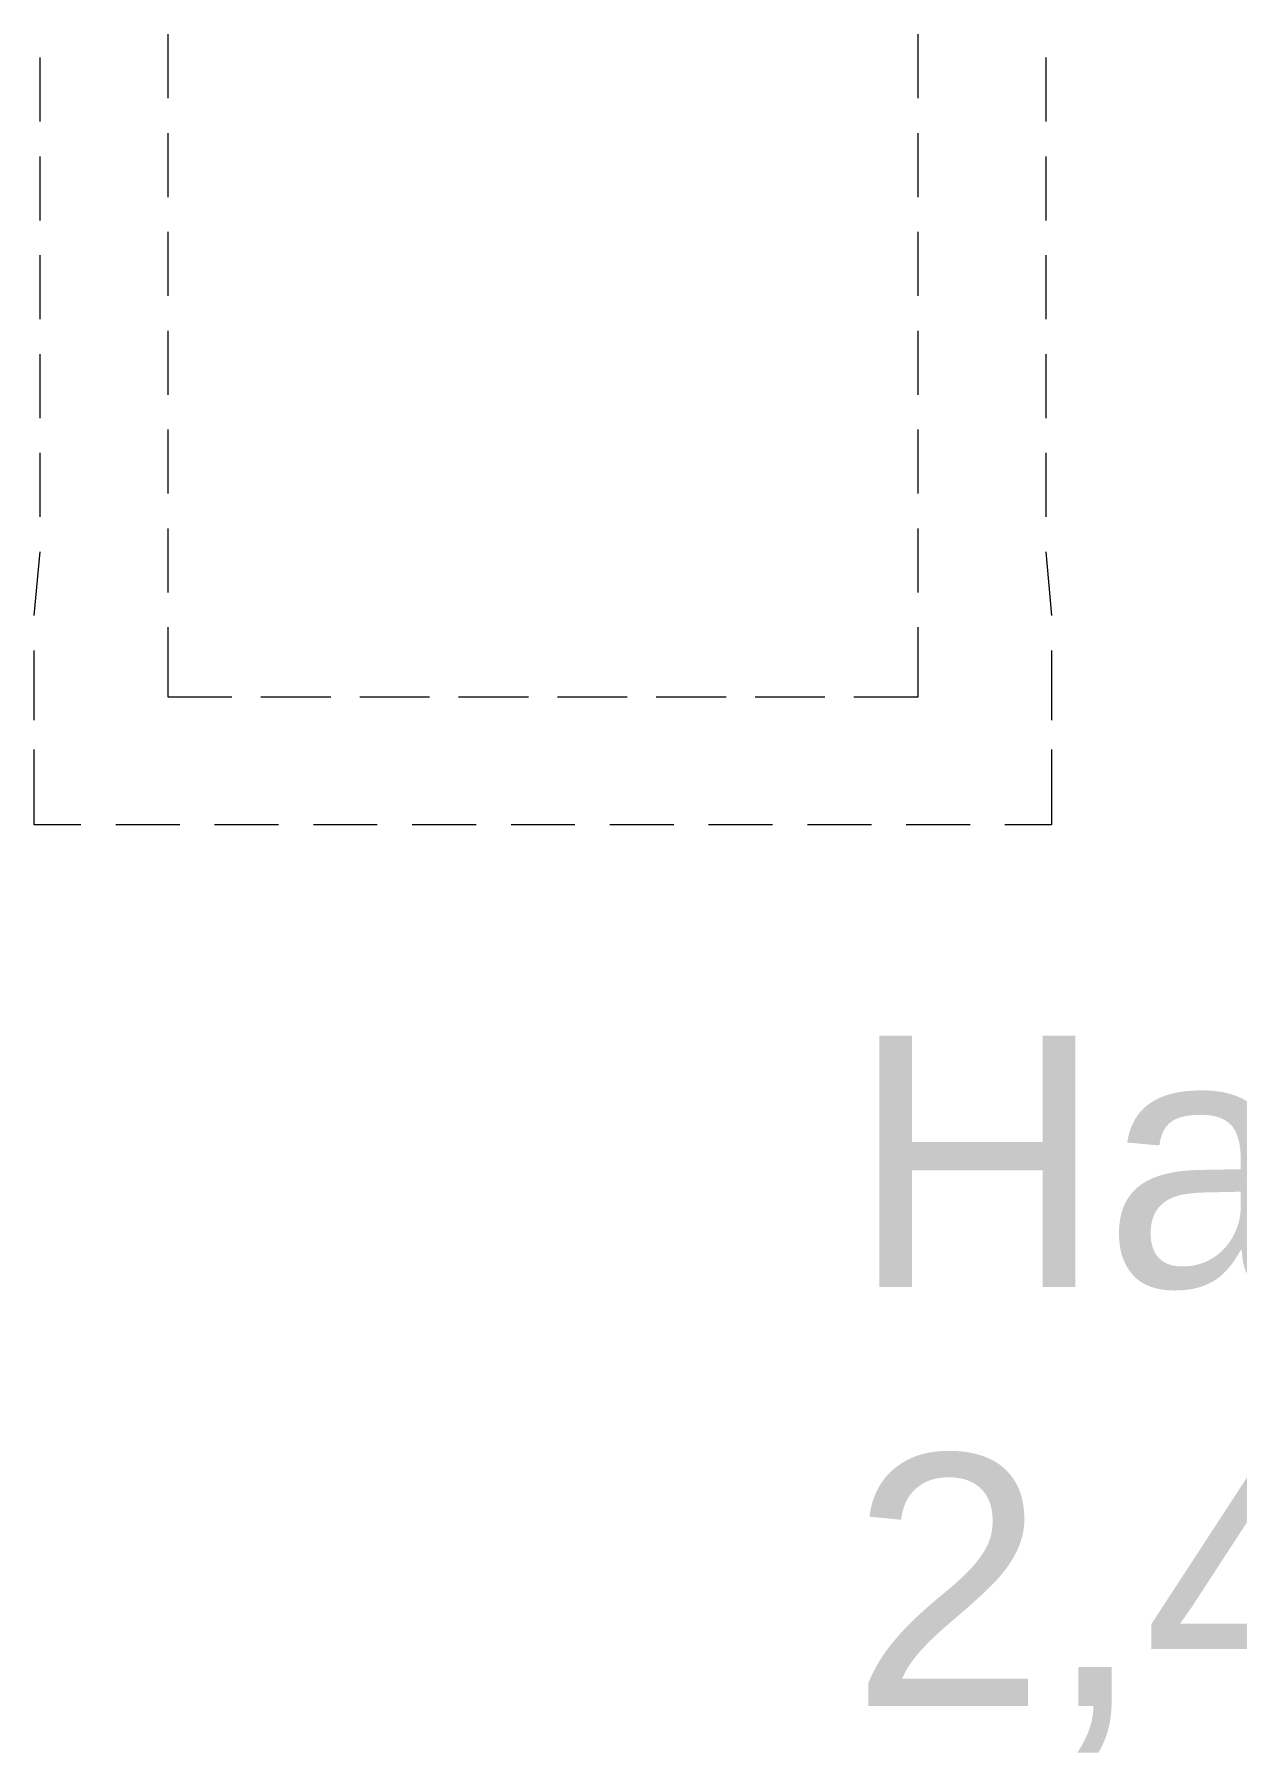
# Model space of a CAD drawing. Header units: millimetres. Extents: x 3949 to 6037, y -1956 to 1273.
# Drawn here: x 4948.16 to 4958.26, y -1648.21 to -1633.78 of the extents above; entities that cross this region are included whole.
import ezdxf

# ---------------------------------------------------------------- set-up
doc = ezdxf.new("R2010")
doc.units = ezdxf.units.MM
doc.layers.add('PADRÃO DE ENTRADA', color=7, linetype='Continuous', lineweight=0)
doc.styles.add('ARIAL', font='arial.ttf')

msp = doc.modelspace()

# ---------------------------------------------------------------- linework, layer by layer
at = {"layer": 'PADRÃO DE ENTRADA', "lineweight": 5}
for points in [[(4949.28, -1634.319), (4949.28, -1633.782)], [(4955.578, -1633.782), (4955.578, -1634.319)], [(4948.206, -1634.515), (4948.206, -1633.978)], [(4956.652, -1633.978), (4956.652, -1634.515)], [(4949.28, -1635.149), (4949.28, -1634.612)], [(4955.578, -1634.612), (4955.578, -1635.149)], [(4948.206, -1635.345), (4948.206, -1634.808)], [(4956.652, -1634.808), (4956.652, -1635.345)], [(4949.28, -1635.979), (4949.28, -1635.442)], [(4955.578, -1635.442), (4955.578, -1635.979)], [(4948.206, -1636.175), (4948.206, -1635.638)], [(4956.652, -1635.638), (4956.652, -1636.175)], [(4949.28, -1636.809), (4949.28, -1636.272)], [(4955.578, -1636.272), (4955.578, -1636.809)], [(4948.206, -1637.005), (4948.206, -1636.468)], [(4956.652, -1636.468), (4956.652, -1637.005)], [(4949.28, -1637.639), (4949.28, -1637.102)], [(4955.578, -1637.102), (4955.578, -1637.639)], [(4948.206, -1637.835), (4948.206, -1637.298)], [(4956.652, -1637.298), (4956.652, -1637.835)], [(4949.28, -1638.469), (4949.28, -1637.932)], [(4955.578, -1637.932), (4955.578, -1638.469)], [(4948.157, -1638.664), (4948.206, -1638.127)], [(4956.652, -1638.127), (4956.701, -1638.664)], [(4949.817, -1639.348), (4949.28, -1639.348), (4949.28, -1638.762)], [(4955.578, -1638.762), (4955.578, -1639.348), (4955.041, -1639.348)], [(4948.157, -1639.543), (4948.157, -1638.957)], [(4956.701, -1638.957), (4956.701, -1639.543)], [(4950.647, -1639.348), (4950.061, -1639.348)], [(4951.477, -1639.348), (4950.891, -1639.348)], [(4952.307, -1639.348), (4951.721, -1639.348)], [(4953.137, -1639.348), (4952.551, -1639.348)], [(4953.967, -1639.348), (4953.381, -1639.348)], [(4954.797, -1639.348), (4954.211, -1639.348)], [(4948.548, -1640.422), (4948.157, -1640.422), (4948.157, -1639.787)], [(4956.701, -1639.787), (4956.701, -1640.422), (4956.31, -1640.422)], [(4949.378, -1640.422), (4948.841, -1640.422)], [(4950.208, -1640.422), (4949.671, -1640.422)], [(4951.038, -1640.422), (4950.501, -1640.422)], [(4951.868, -1640.422), (4951.331, -1640.422)], [(4952.698, -1640.422), (4952.161, -1640.422)], [(4953.528, -1640.422), (4952.991, -1640.422)], [(4954.358, -1640.422), (4953.821, -1640.422)], [(4955.188, -1640.422), (4954.651, -1640.422)], [(4956.018, -1640.422), (4955.481, -1640.422)]]:
    msp.add_lwpolyline(points, dxfattribs=at)

# ---------------------------------------------------------------- texts
at = {"layer": 'PADRÃO DE ENTRADA', "color": 30, "insert": (4955.013, -1642.191), "char_height": 2.11077, "width": 24.20707, "attachment_point": 1, "style": 'ARIAL'}
msp.add_mtext('Haste de terra 2,40m - cobreada', dxfattribs=at)

doc.saveas('drawing.dxf')
